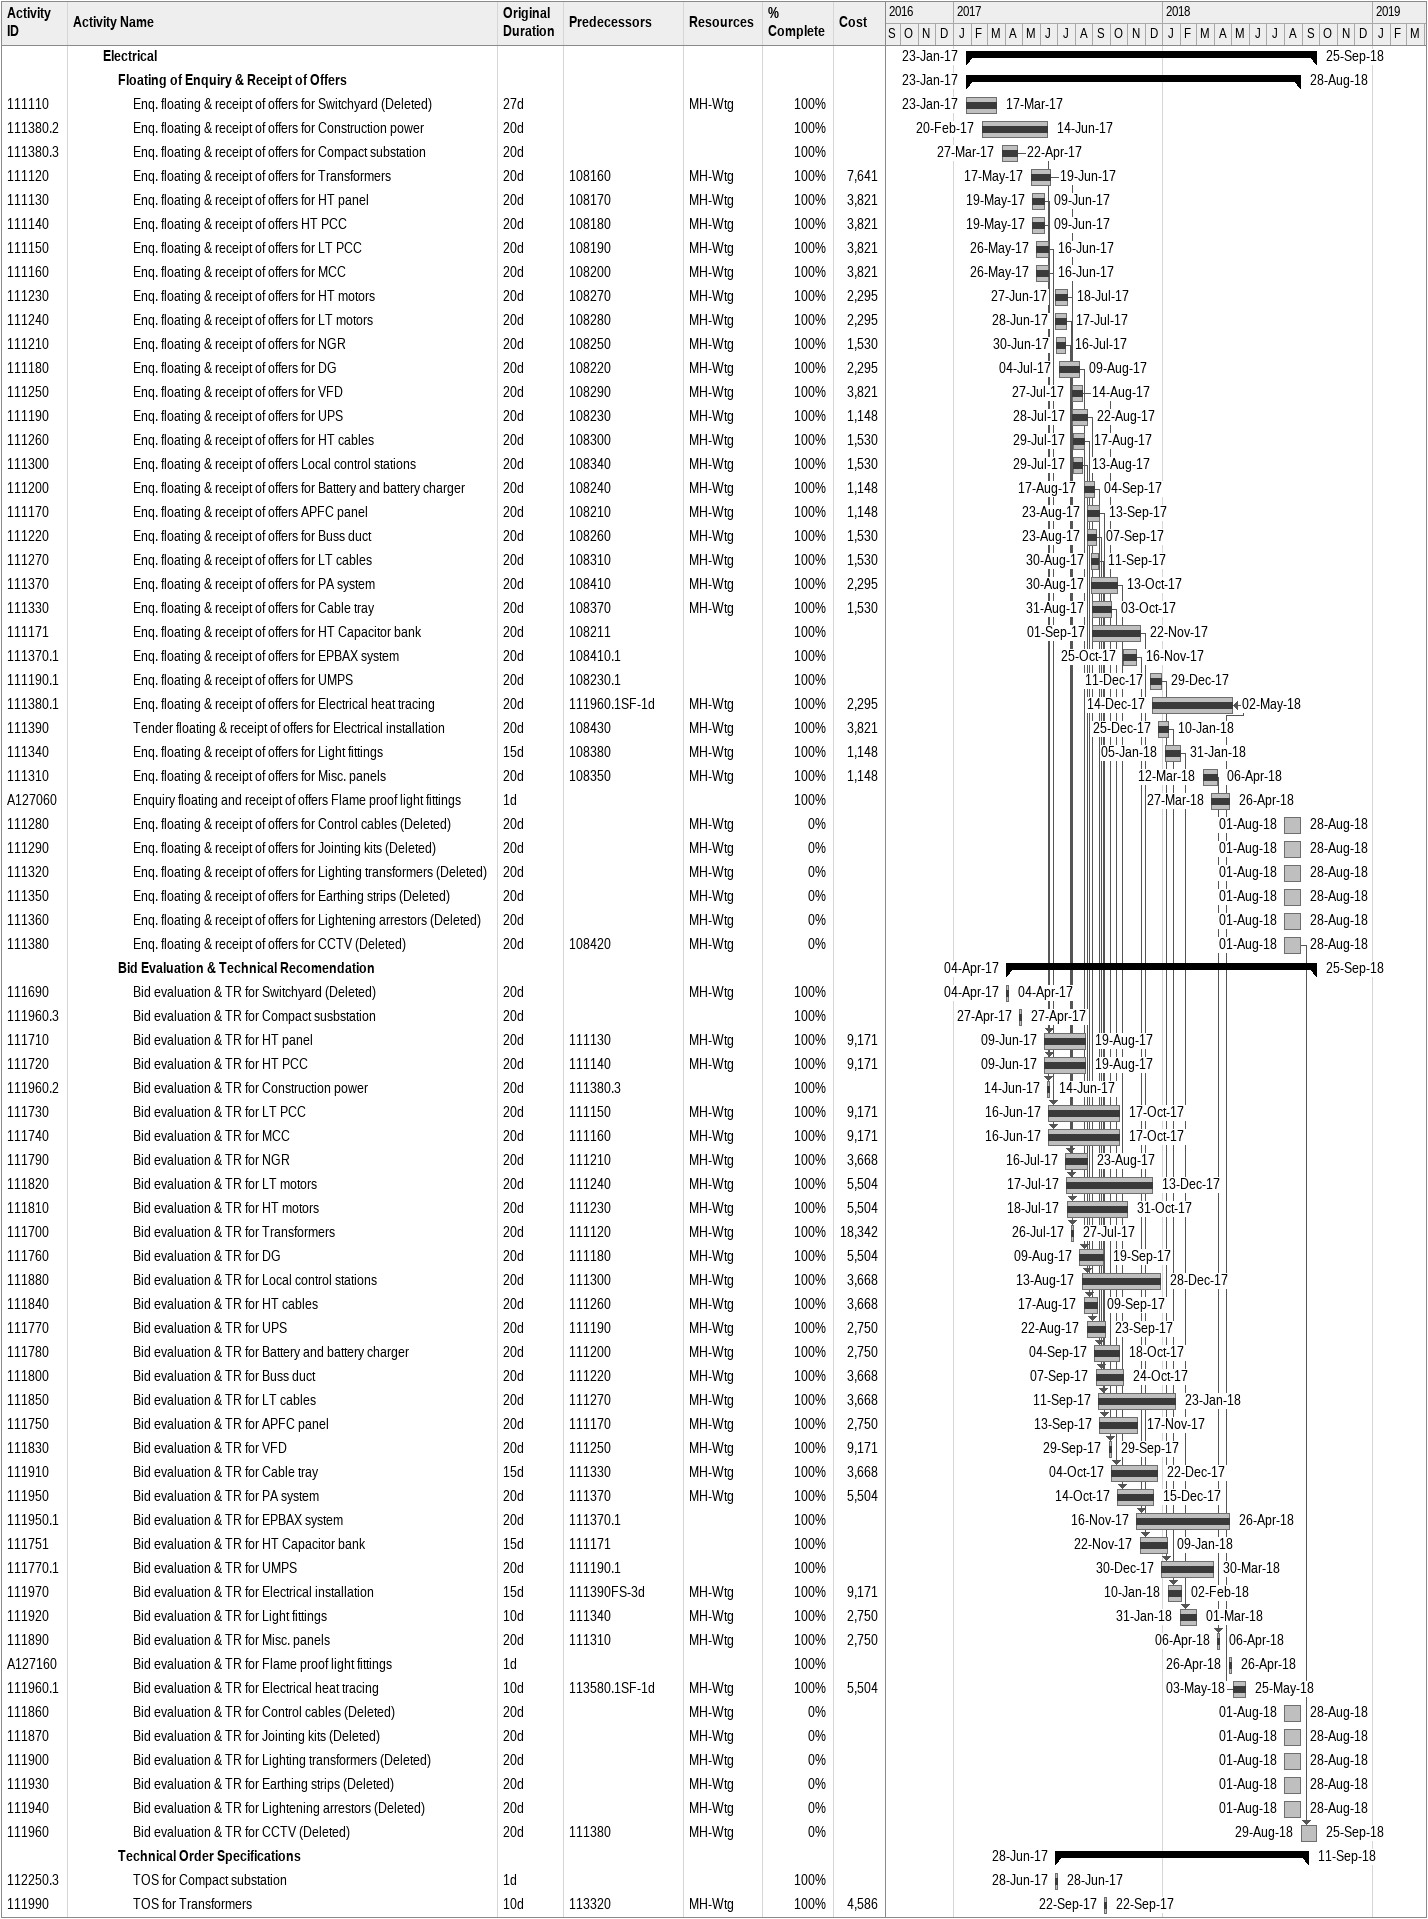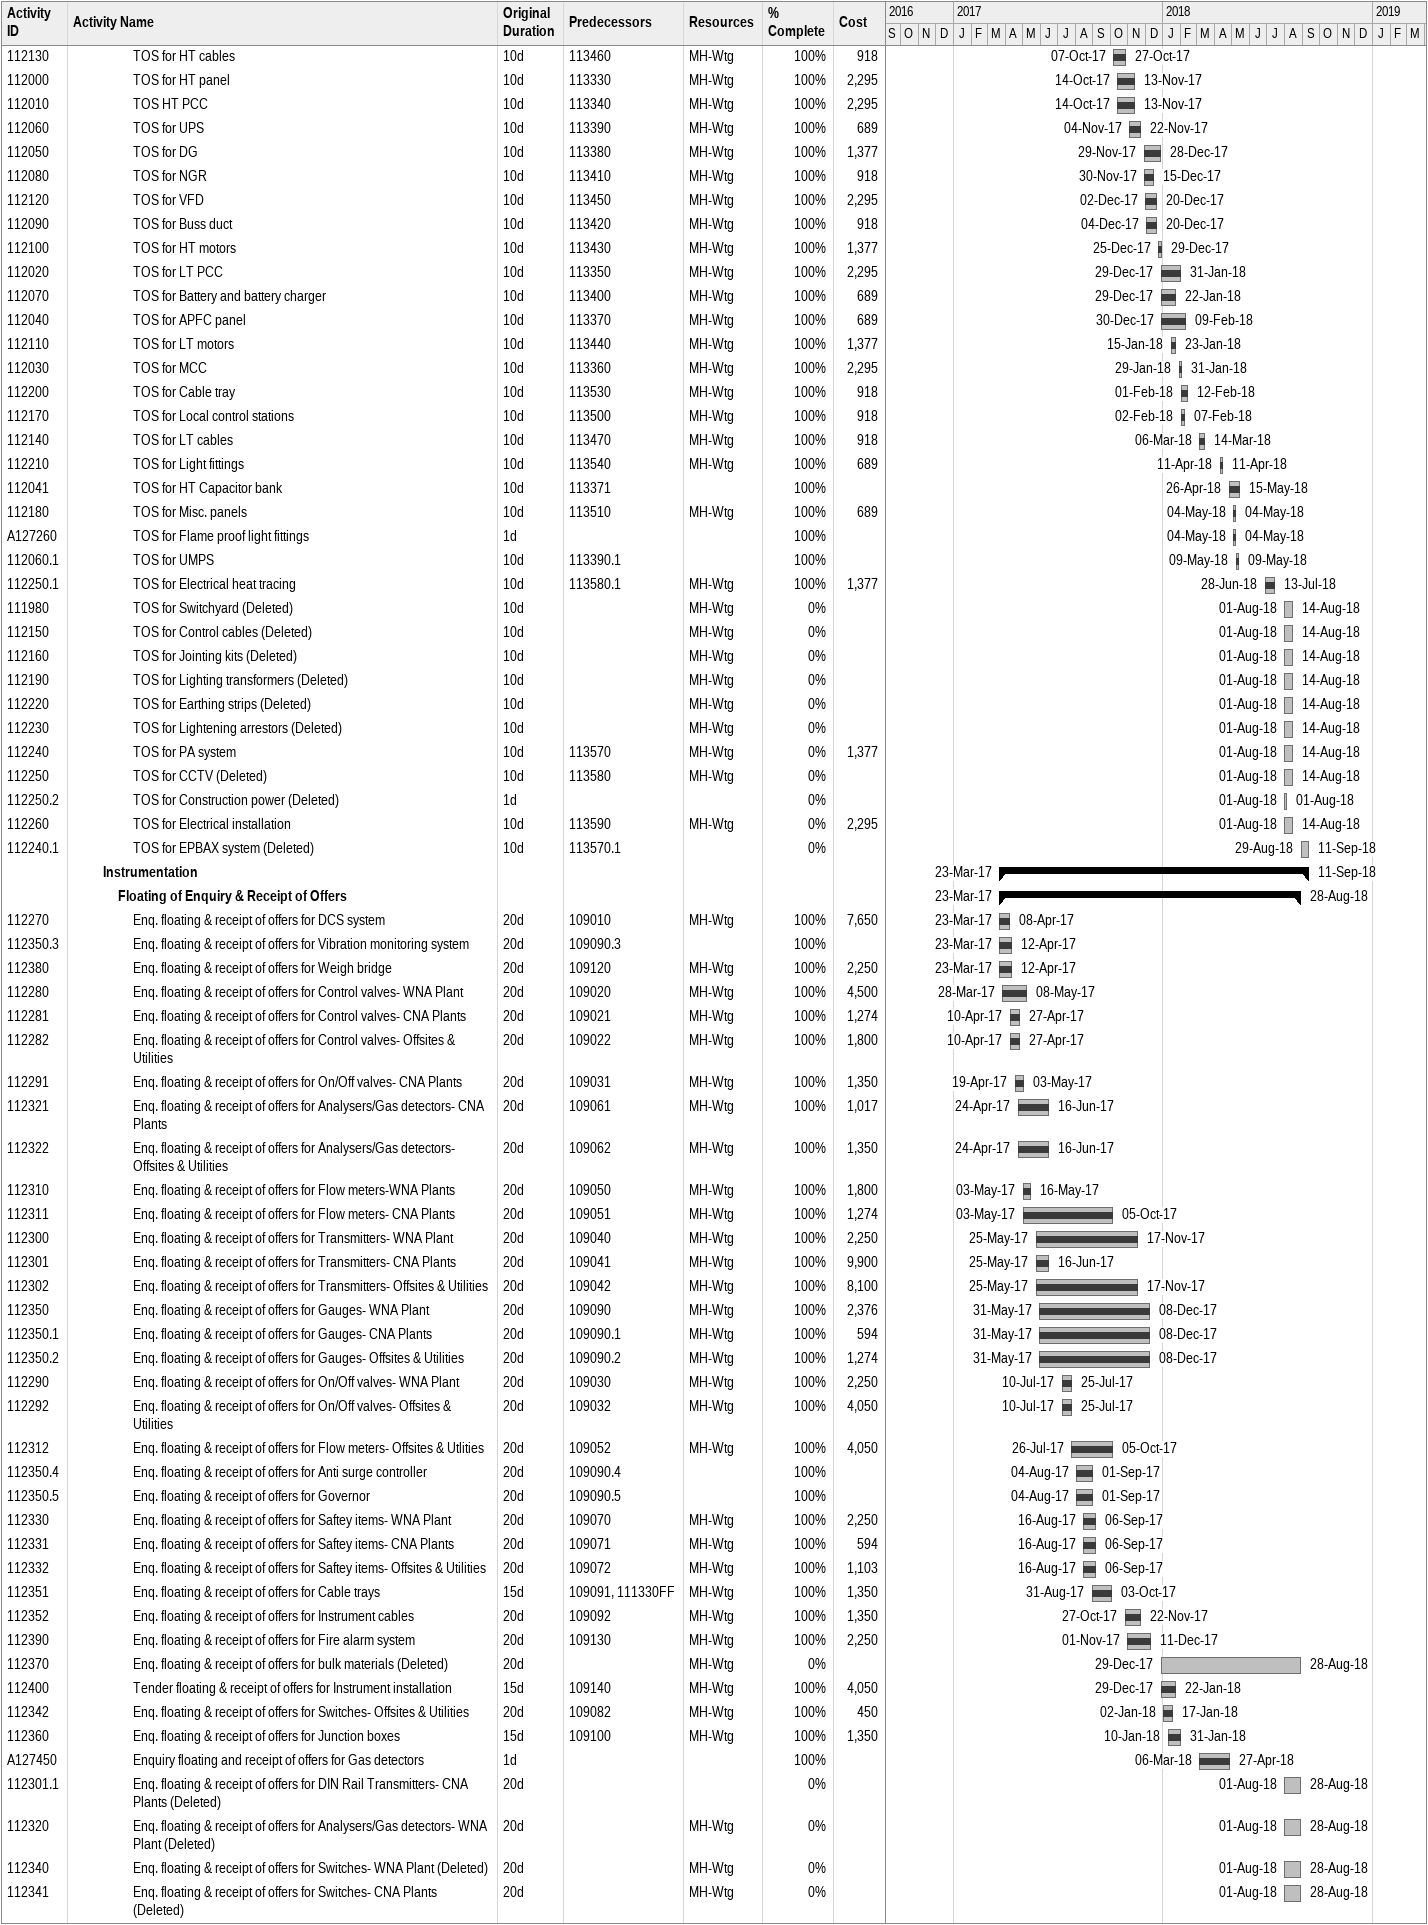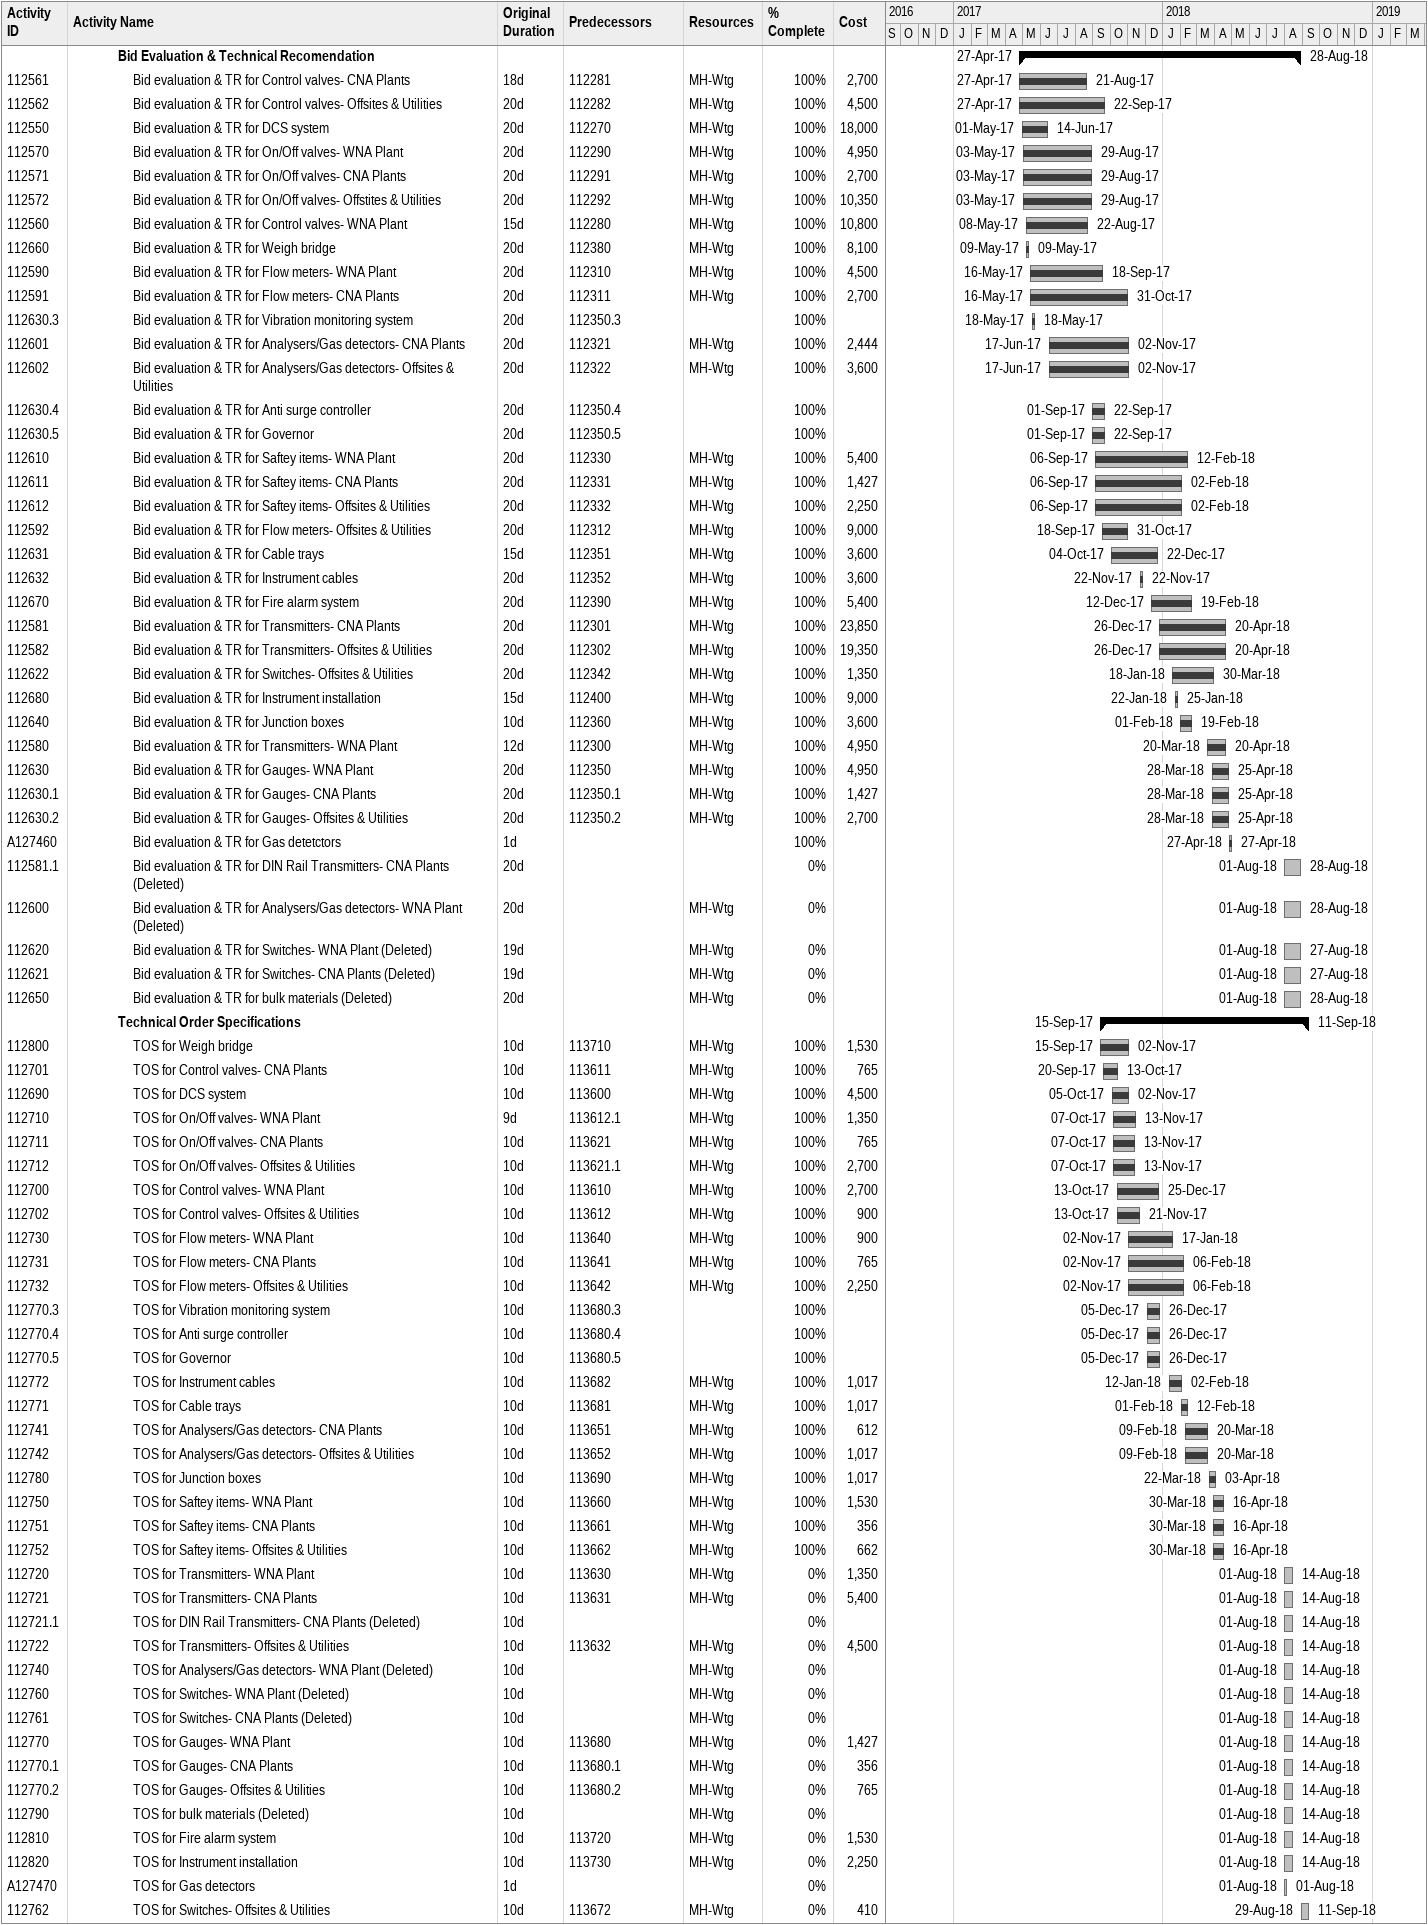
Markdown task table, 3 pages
| ID | Level | Task | Original duration | Start | Finish | Predecessors | Resources | % complete | Cost |
|---|---|---|---|---|---|---|---|---|---|
|  | 3 | **Electrical** |  | 2017-01-23 | 2018-09-25 |  |  |  |  |
|  | 4 | **Floating of Enquiry & Receipt of Offers** |  | 2017-01-23 | 2018-08-28 |  |  |  |  |
| 111110 | 5 | Enq. floating & receipt of offers for Switchyard (Deleted) | 27d | 2017-01-23 | 2017-03-17 |  | MH-Wtg | 100 |  |
| 111380.2 | 5 | Enq. floating & receipt of offers for Construction power | 20d | 2017-02-20 | 2017-06-14 |  |  | 100 |  |
| 111380.3 | 5 | Enq. floating & receipt of offers for Compact substation | 20d | 2017-03-27 | 2017-04-22 |  |  | 100 |  |
| 111120 | 5 | Enq. floating & receipt of offers for Transformers | 20d | 2017-05-17 | 2017-06-19 | 108160 | MH-Wtg | 100 | 7641 |
| 111130 | 5 | Enq. floating & receipt of offers for HT panel | 20d | 2017-05-19 | 2017-06-09 | 108170 | MH-Wtg | 100 | 3821 |
| 111140 | 5 | Enq. floating & receipt of offers HT PCC | 20d | 2017-05-19 | 2017-06-09 | 108180 | MH-Wtg | 100 | 3821 |
| 111150 | 5 | Enq. floating & receipt of offers for LT PCC | 20d | 2017-05-26 | 2017-06-16 | 108190 | MH-Wtg | 100 | 3821 |
| 111160 | 5 | Enq. floating & receipt of offers for MCC | 20d | 2017-05-26 | 2017-06-16 | 108200 | MH-Wtg | 100 | 3821 |
| 111230 | 5 | Enq. floating & receipt of offers for HT motors | 20d | 2017-06-27 | 2017-07-18 | 108270 | MH-Wtg | 100 | 2295 |
| 111240 | 5 | Enq. floating & receipt of offers for LT motors | 20d | 2017-06-28 | 2017-07-17 | 108280 | MH-Wtg | 100 | 2295 |
| 111210 | 5 | Enq. floating & receipt of offers for NGR | 20d | 2017-06-30 | 2017-07-16 | 108250 | MH-Wtg | 100 | 1530 |
| 111180 | 5 | Enq. floating & receipt of offers for DG | 20d | 2017-07-04 | 2017-08-09 | 108220 | MH-Wtg | 100 | 2295 |
| 111250 | 5 | Enq. floating & receipt of offers for VFD | 20d | 2017-07-27 | 2017-08-14 | 108290 | MH-Wtg | 100 | 3821 |
| 111190 | 5 | Enq. floating & receipt of offers for UPS | 20d | 2017-07-28 | 2017-08-22 | 108230 | MH-Wtg | 100 | 1148 |
| 111260 | 5 | Enq. floating & receipt of offers for HT cables | 20d | 2017-07-29 | 2017-08-17 | 108300 | MH-Wtg | 100 | 1530 |
| 111300 | 5 | Enq. floating & receipt of offers Local control stations | 20d | 2017-07-29 | 2017-08-13 | 108340 | MH-Wtg | 100 | 1530 |
| 111200 | 5 | Enq. floating & receipt of offers for Battery and battery charger | 20d | 2017-08-17 | 2017-09-04 | 108240 | MH-Wtg | 100 | 1148 |
| 111170 | 5 | Enq. floating & receipt of offers APFC panel | 20d | 2017-08-23 | 2017-09-13 | 108210 | MH-Wtg | 100 | 1148 |
| 111220 | 5 | Enq. floating & receipt of offers for Buss duct | 20d | 2017-08-23 | 2017-09-07 | 108260 | MH-Wtg | 100 | 1530 |
| 111270 | 5 | Enq. floating & receipt of offers for LT cables | 20d | 2017-08-30 | 2017-09-11 | 108310 | MH-Wtg | 100 | 1530 |
| 111370 | 5 | Enq. floating & receipt of offers for PA system | 20d | 2017-08-30 | 2017-10-13 | 108410 | MH-Wtg | 100 | 2295 |
| 111330 | 5 | Enq. floating & receipt of offers for Cable tray | 20d | 2017-08-31 | 2017-10-03 | 108370 | MH-Wtg | 100 | 1530 |
| 111171 | 5 | Enq. floating & receipt of offers for HT Capacitor bank | 20d | 2017-09-01 | 2017-11-22 | 108211 |  | 100 |  |
| 111370.1 | 5 | Enq. floating & receipt of offers for EPBAX system | 20d | 2017-10-25 | 2017-11-16 | 108410.1 |  | 100 |  |
| 111190.1 | 5 | Enq. floating & receipt of offers for UMPS | 20d | 2017-12-11 | 2017-12-29 | 108230.1 |  | 100 |  |
| 111380.1 | 5 | Enq. floating & receipt of offers for Electrical heat tracing | 20d | 2017-12-14 | 2018-05-02 | 111960.1SF-1d | MH-Wtg | 100 | 2295 |
| 111390 | 5 | Tender floating & receipt of offers for Electrical installation | 20d | 2017-12-25 | 2018-01-10 | 108430 | MH-Wtg | 100 | 3821 |
| 111340 | 5 | Enq. floating & receipt of offers for Light fittings | 15d | 2018-01-05 | 2018-01-31 | 108380 | MH-Wtg | 100 | 1148 |
| 111310 | 5 | Enq. floating & receipt of offers for Misc. panels | 20d | 2018-03-12 | 2018-04-06 | 108350 | MH-Wtg | 100 | 1148 |
| A127060 | 5 | Enquiry floating and receipt of offers Flame proof light fittings | 1d | 2018-03-27 | 2018-04-26 |  |  | 100 |  |
| 111280 | 5 | Enq. floating & receipt of offers for Control cables (Deleted) | 20d | 2018-08-01 | 2018-08-28 |  | MH-Wtg | 0 |  |
| 111290 | 5 | Enq. floating & receipt of offers for Jointing kits (Deleted) | 20d | 2018-08-01 | 2018-08-28 |  | MH-Wtg | 0 |  |
| 111320 | 5 | Enq. floating & receipt of offers for Lighting transformers (Deleted) | 20d | 2018-08-01 | 2018-08-28 |  | MH-Wtg | 0 |  |
| 111350 | 5 | Enq. floating & receipt of offers for Earthing strips (Deleted) | 20d | 2018-08-01 | 2018-08-28 |  | MH-Wtg | 0 |  |
| 111360 | 5 | Enq. floating & receipt of offers for Lightening arrestors (Deleted) | 20d | 2018-08-01 | 2018-08-28 |  | MH-Wtg | 0 |  |
| 111380 | 5 | Enq. floating & receipt of offers for CCTV (Deleted) | 20d | 2018-08-01 | 2018-08-28 | 108420 | MH-Wtg | 0 |  |
|  | 4 | **Bid Evaluation & Technical Recomendation** |  | 2017-04-04 | 2018-09-25 |  |  |  |  |
| 111690 | 5 | Bid evaluation & TR for Switchyard (Deleted) | 20d | 2017-04-04 | 2017-04-04 |  | MH-Wtg | 100 |  |
| 111960.3 | 5 | Bid evaluation & TR for Compact susbstation | 20d | 2017-04-27 | 2017-04-27 |  |  | 100 |  |
| 111710 | 5 | Bid evaluation & TR for HT panel | 20d | 2017-06-09 | 2017-08-19 | 111130 | MH-Wtg | 100 | 9171 |
| 111720 | 5 | Bid evaluation & TR for HT PCC | 20d | 2017-06-09 | 2017-08-19 | 111140 | MH-Wtg | 100 | 9171 |
| 111960.2 | 5 | Bid evaluation & TR for Construction power | 20d | 2017-06-14 | 2017-06-14 | 111380.3 |  | 100 |  |
| 111730 | 5 | Bid evaluation & TR for LT PCC | 20d | 2017-06-16 | 2017-10-17 | 111150 | MH-Wtg | 100 | 9171 |
| 111740 | 5 | Bid evaluation & TR for MCC | 20d | 2017-06-16 | 2017-10-17 | 111160 | MH-Wtg | 100 | 9171 |
| 111790 | 5 | Bid evaluation & TR for NGR | 20d | 2017-07-16 | 2017-08-23 | 111210 | MH-Wtg | 100 | 3668 |
| 111820 | 5 | Bid evaluation & TR for LT motors | 20d | 2017-07-17 | 2017-12-13 | 111240 | MH-Wtg | 100 | 5504 |
| 111810 | 5 | Bid evaluation & TR for HT motors | 20d | 2017-07-18 | 2017-10-31 | 111230 | MH-Wtg | 100 | 5504 |
| 111700 | 5 | Bid evaluation & TR for Transformers | 20d | 2017-07-26 | 2017-07-27 | 111120 | MH-Wtg | 100 | 18342 |
| 111760 | 5 | Bid evaluation & TR for DG | 20d | 2017-08-09 | 2017-09-19 | 111180 | MH-Wtg | 100 | 5504 |
| 111880 | 5 | Bid evaluation & TR for Local control stations | 20d | 2017-08-13 | 2017-12-28 | 111300 | MH-Wtg | 100 | 3668 |
| 111840 | 5 | Bid evaluation & TR for HT cables | 20d | 2017-08-17 | 2017-09-09 | 111260 | MH-Wtg | 100 | 3668 |
| 111770 | 5 | Bid evaluation & TR for UPS | 20d | 2017-08-22 | 2017-09-23 | 111190 | MH-Wtg | 100 | 2750 |
| 111780 | 5 | Bid evaluation & TR for Battery and battery charger | 20d | 2017-09-04 | 2017-10-18 | 111200 | MH-Wtg | 100 | 2750 |
| 111800 | 5 | Bid evaluation & TR for Buss duct | 20d | 2017-09-07 | 2017-10-24 | 111220 | MH-Wtg | 100 | 3668 |
| 111850 | 5 | Bid evaluation & TR for LT cables | 20d | 2017-09-11 | 2018-01-23 | 111270 | MH-Wtg | 100 | 3668 |
| 111750 | 5 | Bid evaluation & TR for APFC panel | 20d | 2017-09-13 | 2017-11-17 | 111170 | MH-Wtg | 100 | 2750 |
| 111830 | 5 | Bid evaluation & TR for VFD | 20d | 2017-09-29 | 2017-09-29 | 111250 | MH-Wtg | 100 | 9171 |
| 111910 | 5 | Bid evaluation & TR for Cable tray | 15d | 2017-10-04 | 2017-12-22 | 111330 | MH-Wtg | 100 | 3668 |
| 111950 | 5 | Bid evaluation & TR for PA system | 20d | 2017-10-14 | 2017-12-15 | 111370 | MH-Wtg | 100 | 5504 |
| 111950.1 | 5 | Bid evaluation & TR for EPBAX system | 20d | 2017-11-16 | 2018-04-26 | 111370.1 |  | 100 |  |
| 111751 | 5 | Bid evaluation & TR for HT Capacitor bank | 15d | 2017-11-22 | 2018-01-09 | 111171 |  | 100 |  |
| 111770.1 | 5 | Bid evaluation & TR for UMPS | 20d | 2017-12-30 | 2018-03-30 | 111190.1 |  | 100 |  |
| 111970 | 5 | Bid evaluation & TR for Electrical installation | 15d | 2018-01-10 | 2018-02-02 | 111390FS-3d | MH-Wtg | 100 | 9171 |
| 111920 | 5 | Bid evaluation & TR for Light fittings | 10d | 2018-01-31 | 2018-03-01 | 111340 | MH-Wtg | 100 | 2750 |
| 111890 | 5 | Bid evaluation & TR for Misc. panels | 20d | 2018-04-06 | 2018-04-06 | 111310 | MH-Wtg | 100 | 2750 |
| A127160 | 5 | Bid evaluation & TR for Flame proof light fittings | 1d | 2018-04-26 | 2018-04-26 |  |  | 100 |  |
| 111960.1 | 5 | Bid evaluation & TR for Electrical heat tracing | 10d | 2018-05-03 | 2018-05-25 | 113580.1SF-1d | MH-Wtg | 100 | 5504 |
| 111860 | 5 | Bid evaluation & TR for Control cables (Deleted) | 20d | 2018-08-01 | 2018-08-28 |  | MH-Wtg | 0 |  |
| 111870 | 5 | Bid evaluation & TR for Jointing kits (Deleted) | 20d | 2018-08-01 | 2018-08-28 |  | MH-Wtg | 0 |  |
| 111900 | 5 | Bid evaluation & TR for Lighting transformers (Deleted) | 20d | 2018-08-01 | 2018-08-28 |  | MH-Wtg | 0 |  |
| 111930 | 5 | Bid evaluation & TR for Earthing strips (Deleted) | 20d | 2018-08-01 | 2018-08-28 |  | MH-Wtg | 0 |  |
| 111940 | 5 | Bid evaluation & TR for Lightening arrestors (Deleted) | 20d | 2018-08-01 | 2018-08-28 |  | MH-Wtg | 0 |  |
| 111960 | 5 | Bid evaluation & TR for CCTV (Deleted) | 20d | 2018-08-29 | 2018-09-25 | 111380 | MH-Wtg | 0 |  |
|  | 4 | **Technical Order Specifications** |  | 2017-06-28 | 2018-09-11 |  |  |  |  |
| 112250.3 | 5 | TOS for Compact substation | 1d | 2017-06-28 | 2017-06-28 |  |  | 100 |  |
| 111990 | 5 | TOS for Transformers | 10d | 2017-09-22 | 2017-09-22 | 113320 | MH-Wtg | 100 | 4586 |
| 112130 | 5 | TOS for HT cables | 10d | 2017-10-07 | 2017-10-27 | 113460 | MH-Wtg | 100 | 918 |
| 112000 | 5 | TOS for HT panel | 10d | 2017-10-14 | 2017-11-13 | 113330 | MH-Wtg | 100 | 2295 |
| 112010 | 5 | TOS HT PCC | 10d | 2017-10-14 | 2017-11-13 | 113340 | MH-Wtg | 100 | 2295 |
| 112060 | 5 | TOS for UPS | 10d | 2017-11-04 | 2017-11-22 | 113390 | MH-Wtg | 100 | 689 |
| 112050 | 5 | TOS for DG | 10d | 2017-11-29 | 2017-12-28 | 113380 | MH-Wtg | 100 | 1377 |
| 112080 | 5 | TOS for NGR | 10d | 2017-11-30 | 2017-12-15 | 113410 | MH-Wtg | 100 | 918 |
| 112120 | 5 | TOS for VFD | 10d | 2017-12-02 | 2017-12-20 | 113450 | MH-Wtg | 100 | 2295 |
| 112090 | 5 | TOS for Buss duct | 10d | 2017-12-04 | 2017-12-20 | 113420 | MH-Wtg | 100 | 918 |
| 112100 | 5 | TOS for HT motors | 10d | 2017-12-25 | 2017-12-29 | 113430 | MH-Wtg | 100 | 1377 |
| 112020 | 5 | TOS for LT PCC | 10d | 2017-12-29 | 2018-01-31 | 113350 | MH-Wtg | 100 | 2295 |
| 112070 | 5 | TOS for Battery and battery charger | 10d | 2017-12-29 | 2018-01-22 | 113400 | MH-Wtg | 100 | 689 |
| 112040 | 5 | TOS for APFC panel | 10d | 2017-12-30 | 2018-02-09 | 113370 | MH-Wtg | 100 | 689 |
| 112110 | 5 | TOS for LT motors | 10d | 2018-01-15 | 2018-01-23 | 113440 | MH-Wtg | 100 | 1377 |
| 112030 | 5 | TOS for MCC | 10d | 2018-01-29 | 2018-01-31 | 113360 | MH-Wtg | 100 | 2295 |
| 112200 | 5 | TOS for Cable tray | 10d | 2018-02-01 | 2018-02-12 | 113530 | MH-Wtg | 100 | 918 |
| 112170 | 5 | TOS for Local control stations | 10d | 2018-02-02 | 2018-02-07 | 113500 | MH-Wtg | 100 | 918 |
| 112140 | 5 | TOS for LT cables | 10d | 2018-03-06 | 2018-03-14 | 113470 | MH-Wtg | 100 | 918 |
| 112210 | 5 | TOS for Light fittings | 10d | 2018-04-11 | 2018-04-11 | 113540 | MH-Wtg | 100 | 689 |
| 112041 | 5 | TOS for HT Capacitor bank | 10d | 2018-04-26 | 2018-05-15 | 113371 |  | 100 |  |
| 112180 | 5 | TOS for Misc. panels | 10d | 2018-05-04 | 2018-05-04 | 113510 | MH-Wtg | 100 | 689 |
| A127260 | 5 | TOS for Flame proof light fittings | 1d | 2018-05-04 | 2018-05-04 |  |  | 100 |  |
| 112060.1 | 5 | TOS for UMPS | 10d | 2018-05-09 | 2018-05-09 | 113390.1 |  | 100 |  |
| 112250.1 | 5 | TOS for Electrical heat tracing | 10d | 2018-06-28 | 2018-07-13 | 113580.1 | MH-Wtg | 100 | 1377 |
| 111980 | 5 | TOS for Switchyard (Deleted) | 10d | 2018-08-01 | 2018-08-14 |  | MH-Wtg | 0 |  |
| 112150 | 5 | TOS for Control cables (Deleted) | 10d | 2018-08-01 | 2018-08-14 |  | MH-Wtg | 0 |  |
| 112160 | 5 | TOS for Jointing kits (Deleted) | 10d | 2018-08-01 | 2018-08-14 |  | MH-Wtg | 0 |  |
| 112190 | 5 | TOS for Lighting transformers (Deleted) | 10d | 2018-08-01 | 2018-08-14 |  | MH-Wtg | 0 |  |
| 112220 | 5 | TOS for Earthing strips (Deleted) | 10d | 2018-08-01 | 2018-08-14 |  | MH-Wtg | 0 |  |
| 112230 | 5 | TOS for Lightening arrestors (Deleted) | 10d | 2018-08-01 | 2018-08-14 |  | MH-Wtg | 0 |  |
| 112240 | 5 | TOS for PA system | 10d | 2018-08-01 | 2018-08-14 | 113570 | MH-Wtg | 0 | 1377 |
| 112250 | 5 | TOS for CCTV (Deleted) | 10d | 2018-08-01 | 2018-08-14 | 113580 | MH-Wtg | 0 |  |
| 112250.2 | 5 | TOS for Construction power (Deleted) | 1d | 2018-08-01 | 2018-08-01 |  |  | 0 |  |
| 112260 | 5 | TOS for Electrical installation | 10d | 2018-08-01 | 2018-08-14 | 113590 | MH-Wtg | 0 | 2295 |
| 112240.1 | 5 | TOS for EPBAX system (Deleted) | 10d | 2018-08-29 | 2018-09-11 | 113570.1 |  | 0 |  |
|  | 3 | **Instrumentation** |  | 2017-03-23 | 2018-09-11 |  |  |  |  |
|  | 4 | **Floating of Enquiry & Receipt of Offers** |  | 2017-03-23 | 2018-08-28 |  |  |  |  |
| 112270 | 5 | Enq. floating & receipt of offers for DCS system | 20d | 2017-03-23 | 2017-04-08 | 109010 | MH-Wtg | 100 | 7650 |
| 112350.3 | 5 | Enq. floating & receipt of offers for Vibration monitoring system | 20d | 2017-03-23 | 2017-04-12 | 109090.3 |  | 100 |  |
| 112380 | 5 | Enq. floating & receipt of offers for Weigh bridge | 20d | 2017-03-23 | 2017-04-12 | 109120 | MH-Wtg | 100 | 2250 |
| 112280 | 5 | Enq. floating & receipt of offers for Control valves- WNA Plant | 20d | 2017-03-28 | 2017-05-08 | 109020 | MH-Wtg | 100 | 4500 |
| 112281 | 5 | Enq. floating & receipt of offers for Control valves- CNA Plants | 20d | 2017-04-10 | 2017-04-27 | 109021 | MH-Wtg | 100 | 1274 |
| 112282 | 5 | Enq. floating & receipt of offers for Control valves- Offsites & Utilities | 20d | 2017-04-10 | 2017-04-27 | 109022 | MH-Wtg | 100 | 1800 |
| 112291 | 5 | Enq. floating & receipt of offers for On/Off valves- CNA Plants | 20d | 2017-04-19 | 2017-05-03 | 109031 | MH-Wtg | 100 | 1350 |
| 112321 | 5 | Enq. floating & receipt of offers for Analysers/Gas detectors- CNA Plants | 20d | 2017-04-24 | 2017-06-16 | 109061 | MH-Wtg | 100 | 1017 |
| 112322 | 5 | Enq. floating & receipt of offers for Analysers/Gas detectors- Offsites & Utilities | 20d | 2017-04-24 | 2017-06-16 | 109062 | MH-Wtg | 100 | 1350 |
| 112310 | 5 | Enq. floating & receipt of offers for Flow meters-WNA Plants | 20d | 2017-05-03 | 2017-05-16 | 109050 | MH-Wtg | 100 | 1800 |
| 112311 | 5 | Enq. floating & receipt of offers for Flow meters- CNA Plants | 20d | 2017-05-03 | 2017-10-05 | 109051 | MH-Wtg | 100 | 1274 |
| 112300 | 5 | Enq. floating & receipt of offers for Transmitters- WNA Plant | 20d | 2017-05-25 | 2017-11-17 | 109040 | MH-Wtg | 100 | 2250 |
| 112301 | 5 | Enq. floating & receipt of offers for Transmitters- CNA Plants | 20d | 2017-05-25 | 2017-06-16 | 109041 | MH-Wtg | 100 | 9900 |
| 112302 | 5 | Enq. floating & receipt of offers for Transmitters- Offsites & Utilities | 20d | 2017-05-25 | 2017-11-17 | 109042 | MH-Wtg | 100 | 8100 |
| 112350 | 5 | Enq. floating & receipt of offers for Gauges- WNA Plant | 20d | 2017-05-31 | 2017-12-08 | 109090 | MH-Wtg | 100 | 2376 |
| 112350.1 | 5 | Enq. floating & receipt of offers for Gauges- CNA Plants | 20d | 2017-05-31 | 2017-12-08 | 109090.1 | MH-Wtg | 100 | 594 |
| 112350.2 | 5 | Enq. floating & receipt of offers for Gauges- Offsites & Utilities | 20d | 2017-05-31 | 2017-12-08 | 109090.2 | MH-Wtg | 100 | 1274 |
| 112290 | 5 | Enq. floating & receipt of offers for On/Off valves- WNA Plant | 20d | 2017-07-10 | 2017-07-25 | 109030 | MH-Wtg | 100 | 2250 |
| 112292 | 5 | Enq. floating & receipt of offers for On/Off valves- Offsites & Utilities | 20d | 2017-07-10 | 2017-07-25 | 109032 | MH-Wtg | 100 | 4050 |
| 112312 | 5 | Enq. floating & receipt of offers for Flow meters- Offsites & Utlities | 20d | 2017-07-26 | 2017-10-05 | 109052 | MH-Wtg | 100 | 4050 |
| 112350.4 | 5 | Enq. floating & receipt of offers for Anti surge controller | 20d | 2017-08-04 | 2017-09-01 | 109090.4 |  | 100 |  |
| 112350.5 | 5 | Enq. floating & receipt of offers for Governor | 20d | 2017-08-04 | 2017-09-01 | 109090.5 |  | 100 |  |
| 112330 | 5 | Enq. floating & receipt of offers for Saftey items- WNA Plant | 20d | 2017-08-16 | 2017-09-06 | 109070 | MH-Wtg | 100 | 2250 |
| 112331 | 5 | Enq. floating & receipt of offers for Saftey items- CNA Plants | 20d | 2017-08-16 | 2017-09-06 | 109071 | MH-Wtg | 100 | 594 |
| 112332 | 5 | Enq. floating & receipt of offers for Saftey items- Offsites & Utilities | 20d | 2017-08-16 | 2017-09-06 | 109072 | MH-Wtg | 100 | 1103 |
| 112351 | 5 | Enq. floating & receipt of offers for Cable trays | 15d | 2017-08-31 | 2017-10-03 | 109091, 111330FF | MH-Wtg | 100 | 1350 |
| 112352 | 5 | Enq. floating & receipt of offers for Instrument cables | 20d | 2017-10-27 | 2017-11-22 | 109092 | MH-Wtg | 100 | 1350 |
| 112390 | 5 | Enq. floating & receipt of offers for Fire alarm system | 20d | 2017-11-01 | 2017-12-11 | 109130 | MH-Wtg | 100 | 2250 |
| 112370 | 5 | Enq. floating & receipt of offers for bulk materials (Deleted) | 20d | 2017-12-29 | 2018-08-28 |  | MH-Wtg | 0 |  |
| 112400 | 5 | Tender floating & receipt of offers for Instrument installation | 15d | 2017-12-29 | 2018-01-22 | 109140 | MH-Wtg | 100 | 4050 |
| 112342 | 5 | Enq. floating & receipt of offers for Switches- Offsites & Utilities | 20d | 2018-01-02 | 2018-01-17 | 109082 | MH-Wtg | 100 | 450 |
| 112360 | 5 | Enq. floating & receipt of offers for Junction boxes | 15d | 2018-01-10 | 2018-01-31 | 109100 | MH-Wtg | 100 | 1350 |
| A127450 | 5 | Enquiry floating and receipt of offers for Gas detectors | 1d | 2018-03-06 | 2018-04-27 |  |  | 100 |  |
| 112301.1 | 5 | Enq. floating & receipt of offers for DIN Rail Transmitters- CNA Plants (Deleted) | 20d | 2018-08-01 | 2018-08-28 |  |  | 0 |  |
| 112320 | 5 | Enq. floating & receipt of offers for Analysers/Gas detectors- WNA Plant (Deleted) | 20d | 2018-08-01 | 2018-08-28 |  | MH-Wtg | 0 |  |
| 112340 | 5 | Enq. floating & receipt of offers for Switches- WNA Plant (Deleted) | 20d | 2018-08-01 | 2018-08-28 |  | MH-Wtg | 0 |  |
| 112341 | 5 | Enq. floating & receipt of offers for Switches- CNA Plants (Deleted) | 20d | 2018-08-01 | 2018-08-28 |  | MH-Wtg | 0 |  |
|  | 4 | **Bid Evaluation & Technical Recomendation** |  | 2017-04-27 | 2018-08-28 |  |  |  |  |
| 112561 | 5 | Bid evaluation & TR for Control valves- CNA Plants | 18d | 2017-04-27 | 2017-08-21 | 112281 | MH-Wtg | 100 | 2700 |
| 112562 | 5 | Bid evaluation & TR for Control valves- Offsites & Utilities | 20d | 2017-04-27 | 2017-09-22 | 112282 | MH-Wtg | 100 | 4500 |
| 112550 | 5 | Bid evaluation & TR for DCS system | 20d | 2017-05-01 | 2017-06-14 | 112270 | MH-Wtg | 100 | 18000 |
| 112570 | 5 | Bid evaluation & TR for On/Off valves- WNA Plant | 20d | 2017-05-03 | 2017-08-29 | 112290 | MH-Wtg | 100 | 4950 |
| 112571 | 5 | Bid evaluation & TR for On/Off valves- CNA Plants | 20d | 2017-05-03 | 2017-08-29 | 112291 | MH-Wtg | 100 | 2700 |
| 112572 | 5 | Bid evaluation & TR for On/Off valves- Offstites & Utilities | 20d | 2017-05-03 | 2017-08-29 | 112292 | MH-Wtg | 100 | 10350 |
| 112560 | 5 | Bid evaluation & TR for Control valves- WNA Plant | 15d | 2017-05-08 | 2017-08-22 | 112280 | MH-Wtg | 100 | 10800 |
| 112660 | 5 | Bid evaluation & TR for Weigh bridge | 20d | 2017-05-09 | 2017-05-09 | 112380 | MH-Wtg | 100 | 8100 |
| 112590 | 5 | Bid evaluation & TR for Flow meters- WNA Plant | 20d | 2017-05-16 | 2017-09-18 | 112310 | MH-Wtg | 100 | 4500 |
| 112591 | 5 | Bid evaluation & TR for Flow meters- CNA Plants | 20d | 2017-05-16 | 2017-10-31 | 112311 | MH-Wtg | 100 | 2700 |
| 112630.3 | 5 | Bid evaluation & TR for Vibration monitoring system | 20d | 2017-05-18 | 2017-05-18 | 112350.3 |  | 100 |  |
| 112601 | 5 | Bid evaluation & TR for Analysers/Gas detectors- CNA Plants | 20d | 2017-06-17 | 2017-11-02 | 112321 | MH-Wtg | 100 | 2444 |
| 112602 | 5 | Bid evaluation & TR for Analysers/Gas detectors- Offsites & Utilities | 20d | 2017-06-17 | 2017-11-02 | 112322 | MH-Wtg | 100 | 3600 |
| 112630.4 | 5 | Bid evaluation & TR for Anti surge controller | 20d | 2017-09-01 | 2017-09-22 | 112350.4 |  | 100 |  |
| 112630.5 | 5 | Bid evaluation & TR for Governor | 20d | 2017-09-01 | 2017-09-22 | 112350.5 |  | 100 |  |
| 112610 | 5 | Bid evaluation & TR for Saftey items- WNA Plant | 20d | 2017-09-06 | 2018-02-12 | 112330 | MH-Wtg | 100 | 5400 |
| 112611 | 5 | Bid evaluation & TR for Saftey items- CNA Plants | 20d | 2017-09-06 | 2018-02-02 | 112331 | MH-Wtg | 100 | 1427 |
| 112612 | 5 | Bid evaluation & TR for Saftey items- Offsites & Utilities | 20d | 2017-09-06 | 2018-02-02 | 112332 | MH-Wtg | 100 | 2250 |
| 112592 | 5 | Bid evaluation & TR for Flow meters- Offsites & Utilities | 20d | 2017-09-18 | 2017-10-31 | 112312 | MH-Wtg | 100 | 9000 |
| 112631 | 5 | Bid evaluation & TR for Cable trays | 15d | 2017-10-04 | 2017-12-22 | 112351 | MH-Wtg | 100 | 3600 |
| 112632 | 5 | Bid evaluation & TR for Instrument cables | 20d | 2017-11-22 | 2017-11-22 | 112352 | MH-Wtg | 100 | 3600 |
| 112670 | 5 | Bid evaluation & TR for Fire alarm system | 20d | 2017-12-12 | 2018-02-19 | 112390 | MH-Wtg | 100 | 5400 |
| 112581 | 5 | Bid evaluation & TR for Transmitters- CNA Plants | 20d | 2017-12-26 | 2018-04-20 | 112301 | MH-Wtg | 100 | 23850 |
| 112582 | 5 | Bid evaluation & TR for Transmitters- Offsites & Utilities | 20d | 2017-12-26 | 2018-04-20 | 112302 | MH-Wtg | 100 | 19350 |
| 112622 | 5 | Bid evaluation & TR for Switches- Offsites & Utilities | 20d | 2018-01-18 | 2018-03-30 | 112342 | MH-Wtg | 100 | 1350 |
| 112680 | 5 | Bid evaluation & TR for Instrument installation | 15d | 2018-01-22 | 2018-01-25 | 112400 | MH-Wtg | 100 | 9000 |
| 112640 | 5 | Bid evaluation & TR for Junction boxes | 10d | 2018-02-01 | 2018-02-19 | 112360 | MH-Wtg | 100 | 3600 |
| 112580 | 5 | Bid evaluation & TR for Transmitters- WNA Plant | 12d | 2018-03-20 | 2018-04-20 | 112300 | MH-Wtg | 100 | 4950 |
| 112630 | 5 | Bid evaluation & TR for Gauges- WNA Plant | 20d | 2018-03-28 | 2018-04-25 | 112350 | MH-Wtg | 100 | 4950 |
| 112630.1 | 5 | Bid evaluation & TR for Gauges- CNA Plants | 20d | 2018-03-28 | 2018-04-25 | 112350.1 | MH-Wtg | 100 | 1427 |
| 112630.2 | 5 | Bid evaluation & TR for Gauges- Offsites & Utilities | 20d | 2018-03-28 | 2018-04-25 | 112350.2 | MH-Wtg | 100 | 2700 |
| A127460 | 5 | Bid evaluation & TR for Gas detetctors | 1d | 2018-04-27 | 2018-04-27 |  |  | 100 |  |
| 112581.1 | 5 | Bid evaluation & TR for DIN Rail Transmitters- CNA Plants (Deleted) | 20d | 2018-08-01 | 2018-08-28 |  |  | 0 |  |
| 112600 | 5 | Bid evaluation & TR for Analysers/Gas detectors- WNA Plant (Deleted) | 20d | 2018-08-01 | 2018-08-28 |  | MH-Wtg | 0 |  |
| 112620 | 5 | Bid evaluation & TR for Switches- WNA Plant (Deleted) | 19d | 2018-08-01 | 2018-08-27 |  | MH-Wtg | 0 |  |
| 112621 | 5 | Bid evaluation & TR for Switches- CNA Plants (Deleted) | 19d | 2018-08-01 | 2018-08-27 |  | MH-Wtg | 0 |  |
| 112650 | 5 | Bid evaluation & TR for bulk materials (Deleted) | 20d | 2018-08-01 | 2018-08-28 |  | MH-Wtg | 0 |  |
|  | 4 | **Technical Order Specifications** |  | 2017-09-15 | 2018-09-11 |  |  |  |  |
| 112800 | 5 | TOS for Weigh bridge | 10d | 2017-09-15 | 2017-11-02 | 113710 | MH-Wtg | 100 | 1530 |
| 112701 | 5 | TOS for Control valves- CNA Plants | 10d | 2017-09-20 | 2017-10-13 | 113611 | MH-Wtg | 100 | 765 |
| 112690 | 5 | TOS for DCS system | 10d | 2017-10-05 | 2017-11-02 | 113600 | MH-Wtg | 100 | 4500 |
| 112710 | 5 | TOS for On/Off valves- WNA Plant | 9d | 2017-10-07 | 2017-11-13 | 113612.1 | MH-Wtg | 100 | 1350 |
| 112711 | 5 | TOS for On/Off valves- CNA Plants | 10d | 2017-10-07 | 2017-11-13 | 113621 | MH-Wtg | 100 | 765 |
| 112712 | 5 | TOS for On/Off valves- Offsites & Utilities | 10d | 2017-10-07 | 2017-11-13 | 113621.1 | MH-Wtg | 100 | 2700 |
| 112700 | 5 | TOS for Control valves- WNA Plant | 10d | 2017-10-13 | 2017-12-25 | 113610 | MH-Wtg | 100 | 2700 |
| 112702 | 5 | TOS for Control valves- Offsites & Utilities | 10d | 2017-10-13 | 2017-11-21 | 113612 | MH-Wtg | 100 | 900 |
| 112730 | 5 | TOS for Flow meters- WNA Plant | 10d | 2017-11-02 | 2018-01-17 | 113640 | MH-Wtg | 100 | 900 |
| 112731 | 5 | TOS for Flow meters- CNA Plants | 10d | 2017-11-02 | 2018-02-06 | 113641 | MH-Wtg | 100 | 765 |
| 112732 | 5 | TOS for Flow meters- Offsites & Utilities | 10d | 2017-11-02 | 2018-02-06 | 113642 | MH-Wtg | 100 | 2250 |
| 112770.3 | 5 | TOS for Vibration monitoring system | 10d | 2017-12-05 | 2017-12-26 | 113680.3 |  | 100 |  |
| 112770.4 | 5 | TOS for Anti surge controller | 10d | 2017-12-05 | 2017-12-26 | 113680.4 |  | 100 |  |
| 112770.5 | 5 | TOS for Governor | 10d | 2017-12-05 | 2017-12-26 | 113680.5 |  | 100 |  |
| 112772 | 5 | TOS for Instrument cables | 10d | 2018-01-12 | 2018-02-02 | 113682 | MH-Wtg | 100 | 1017 |
| 112771 | 5 | TOS for Cable trays | 10d | 2018-02-01 | 2018-02-12 | 113681 | MH-Wtg | 100 | 1017 |
| 112741 | 5 | TOS for Analysers/Gas detectors- CNA Plants | 10d | 2018-02-09 | 2018-03-20 | 113651 | MH-Wtg | 100 | 612 |
| 112742 | 5 | TOS for Analysers/Gas detectors- Offsites & Utilities | 10d | 2018-02-09 | 2018-03-20 | 113652 | MH-Wtg | 100 | 1017 |
| 112780 | 5 | TOS for Junction boxes | 10d | 2018-03-22 | 2018-04-03 | 113690 | MH-Wtg | 100 | 1017 |
| 112750 | 5 | TOS for Saftey items- WNA Plant | 10d | 2018-03-30 | 2018-04-16 | 113660 | MH-Wtg | 100 | 1530 |
| 112751 | 5 | TOS for Saftey items- CNA Plants | 10d | 2018-03-30 | 2018-04-16 | 113661 | MH-Wtg | 100 | 356 |
| 112752 | 5 | TOS for Saftey items- Offsites & Utilities | 10d | 2018-03-30 | 2018-04-16 | 113662 | MH-Wtg | 100 | 662 |
| 112720 | 5 | TOS for Transmitters- WNA Plant | 10d | 2018-08-01 | 2018-08-14 | 113630 | MH-Wtg | 0 | 1350 |
| 112721 | 5 | TOS for Transmitters- CNA Plants | 10d | 2018-08-01 | 2018-08-14 | 113631 | MH-Wtg | 0 | 5400 |
| 112721.1 | 5 | TOS for DIN Rail Transmitters- CNA Plants (Deleted) | 10d | 2018-08-01 | 2018-08-14 |  |  | 0 |  |
| 112722 | 5 | TOS for Transmitters- Offsites & Utilities | 10d | 2018-08-01 | 2018-08-14 | 113632 | MH-Wtg | 0 | 4500 |
| 112740 | 5 | TOS for Analysers/Gas detectors- WNA Plant (Deleted) | 10d | 2018-08-01 | 2018-08-14 |  | MH-Wtg | 0 |  |
| 112760 | 5 | TOS for Switches- WNA Plant (Deleted) | 10d | 2018-08-01 | 2018-08-14 |  | MH-Wtg | 0 |  |
| 112761 | 5 | TOS for Switches- CNA Plants (Deleted) | 10d | 2018-08-01 | 2018-08-14 |  | MH-Wtg | 0 |  |
| 112770 | 5 | TOS for Gauges- WNA Plant | 10d | 2018-08-01 | 2018-08-14 | 113680 | MH-Wtg | 0 | 1427 |
| 112770.1 | 5 | TOS for Gauges- CNA Plants | 10d | 2018-08-01 | 2018-08-14 | 113680.1 | MH-Wtg | 0 | 356 |
| 112770.2 | 5 | TOS for Gauges- Offsites & Utilities | 10d | 2018-08-01 | 2018-08-14 | 113680.2 | MH-Wtg | 0 | 765 |
| 112790 | 5 | TOS for bulk materials (Deleted) | 10d | 2018-08-01 | 2018-08-14 |  | MH-Wtg | 0 |  |
| 112810 | 5 | TOS for Fire alarm system | 10d | 2018-08-01 | 2018-08-14 | 113720 | MH-Wtg | 0 | 1530 |
| 112820 | 5 | TOS for Instrument installation | 10d | 2018-08-01 | 2018-08-14 | 113730 | MH-Wtg | 0 | 2250 |
| A127470 | 5 | TOS for Gas detectors | 1d | 2018-08-01 | 2018-08-01 |  |  | 0 |  |
| 112762 | 5 | TOS for Switches- Offsites & Utilities | 10d | 2018-08-29 | 2018-09-11 | 113672 | MH-Wtg | 0 | 410 |
